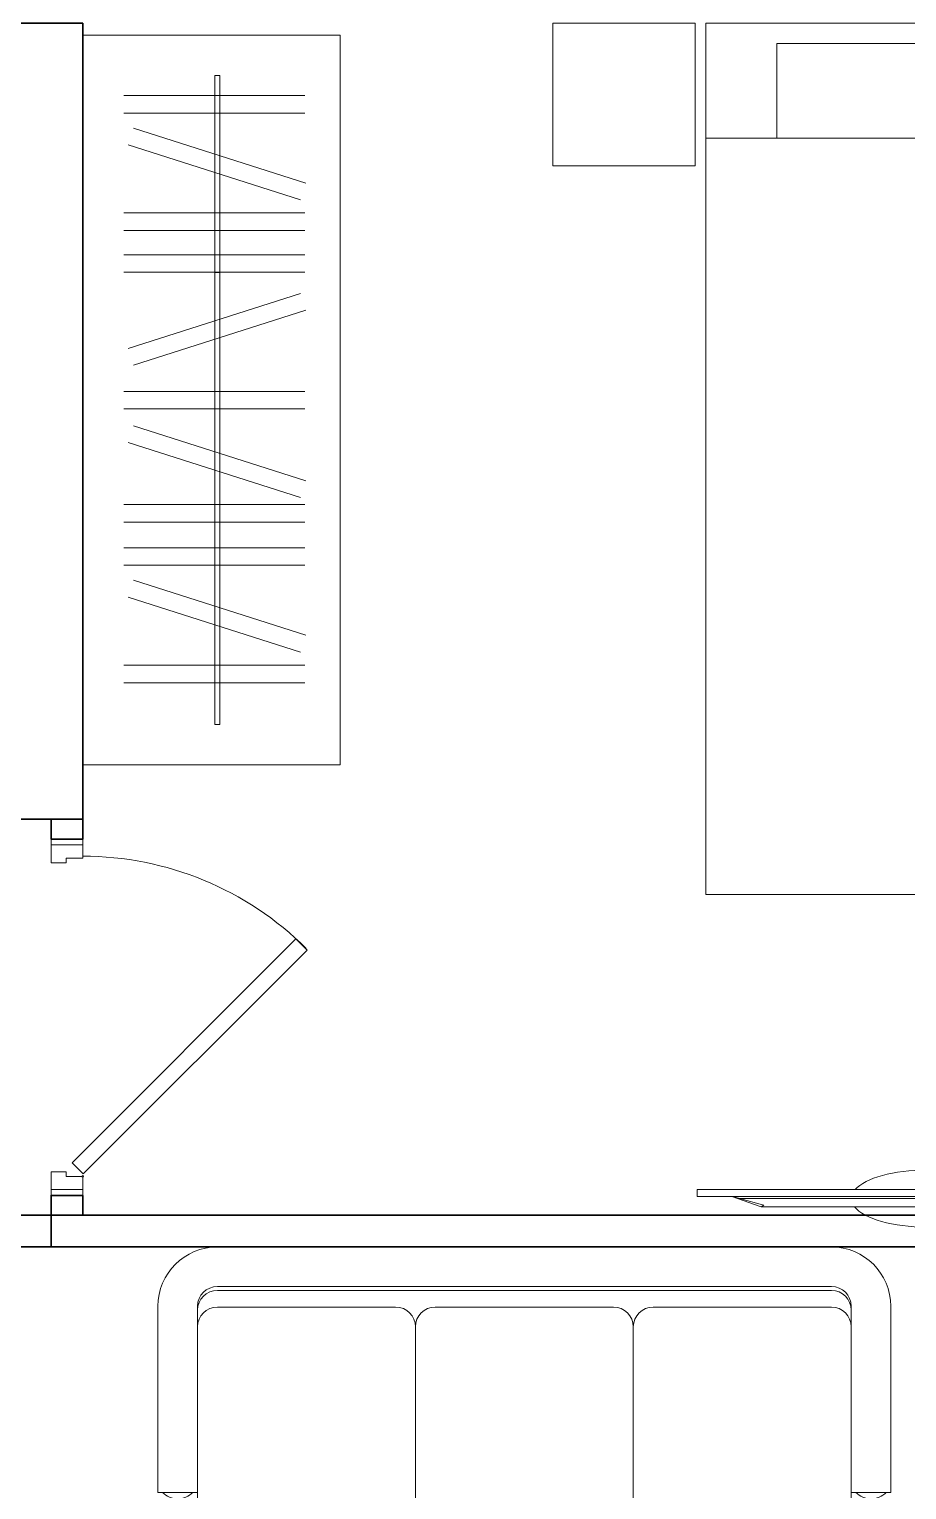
# Model space of a CAD drawing. Header units: millimetres. Extents: x 0 to 145404, y 0 to 194550.
# Drawn here: x 129230 to 131446, y 161993 to 165681 of the extents above; entities that cross this region are included whole.
import ezdxf

# ---------------------------------------------------------------- set-up
doc = ezdxf.new("R2010")
doc.units = ezdxf.units.MM
doc.linetypes.add('ELGO_LTYPE0', pattern=[0])
for name, color, linetype, lineweight in [('АР - Двери', 126, 'Continuous', 9), ('АР - Перегородки 190', 54, 'Continuous', 30), ('АР - Перегородки 80', 32, 'Continuous', 30)]:
    doc.layers.add(name, color=color, linetype=linetype, lineweight=lineweight)
doc.layers.add('АР - мебель', color=7, linetype='Continuous', lineweight=9, true_color=0x787878)

# ---------------------------------------------------------------- blocks, each defined once
blk = doc.blocks.new('ММ96 720х1850')
for p, q in [((-775, 0), (775, 0)), ((-775, -100), (775, -100)), ((-775, -109.7), (775, -109.7)), ((-925, -150), (-925, -620)), ((-825, -150), (-825, -670)), ((-775, -152), (-325, -152)), ((-225, -152), (225, -152)), ((325, -152), (775, -152)), ((825, -150), (825, -670)), ((925, -150), (925, -620)), ((-275, -202), (-275, -670)), ((275, -202), (275, -670)), ((-825, -620), (-925, -620)), ((825, -620), (925, -620)), ((-775, -720), (-325, -720)), ((-225, -720), (225, -720)), ((325, -720), (775, -720))]:
    blk.add_line(p, q)
for centre, radius, start, end in [((-775, -150), 150, 90, 180), ((775, -150), 150, 0, 90), ((-775, -150), 50, 90, 180), ((-775, -159.7), 50, 90, 180), ((775, -150), 50, 0, 90), ((775, -159.7), 50, 0, 90), ((-775, -202), 50, 90, 180), ((-325, -202), 50, 0, 90), ((-225, -202), 50, 90, 180), ((225, -202), 50, 0, 90), ((325, -202), 50, 90, 180), ((775, -202), 50, 0, 90), ((-875.2, -582), 54, 224.7072, 315.2928), ((875.2, -582), 54, 224.7072, 315.2928), ((-775, -670), 50, 180, 270), ((-325, -670), 50, 270, 0), ((-225, -670), 50, 180, 270), ((225, -670), 50, 270, 0), ((325, -670), 50, 180, 270), ((775, -670), 50, 270, 0)]:
    blk.add_arc(centre, radius, start, end)
blk = doc.blocks.new('КРТ37_1550х2200')
for points in [[(-1161.7, -360), (-1161.7, 0), (-801.7, 0)], [(-1161.7, -360), (-801.7, -360), (-801.7, 0)], [(775, 0), (-775, 0)], [(-775, -2200), (-775, 0)], [(775, -2200), (775, 0)], [(1161.7, -360), (1161.7, 0), (801.7, 0)], [(1161.7, -360), (801.7, -360), (801.7, 0)], [(-607.3, -290), (-607.3, -50.8), (-176.2, -50.8), (-176.2, -290)], [(595.7, -290), (595.7, -50.8), (164.6, -50.8), (164.6, -290)], [(-653.1, -290), (775, -290)], [(775, -2200), (-775, -2200)]]:
    blk.add_lwpolyline(points)
blk.add_lwpolyline([(-770.3, -1148.4), (-721, -569.7), (-705.9, -433.6), (-653.1, -290), (-615.3, -380.7), (-502, -471.4), (-607.7, -615)], close=True)
blk = doc.blocks.new('*U145')
at = {"color": 0, "linetype": 'ELGO_LTYPE0'}
for p, q in [((-126.3, -578.5), (-126.3, 578.5)), ((-126.3, 578.5), (-103.1, 578.5)), ((-103.1, 578.5), (-103.1, -578.5)), ((-103.1, 491.5), (-68.5, 417.2)), ((-103.1, 489.1), (-96.1, 471.8)), ((-96.1, 471.8), (-96.1, -471.8)), ((-74.4, 410.8), (-96.1, 471.8)), ((-68.5, 417.2), (-74.4, 410.8)), ((-68.5, -417.2), (-68.5, 417.2)), ((-103.1, -491.5), (-68.5, -417.2)), ((-74.4, -410.8), (-96.1, -471.8)), ((-68.5, -417.2), (-74.4, -410.8)), ((-96.1, -471.8), (-103.1, -489.1)), ((-103.1, -578.5), (-126.3, -578.5))]:
    blk.add_line(p, q, dxfattribs=at)
for start_param, end_param in [(0.31972, 2.821873), (3.433141, 5.991637)]:
    blk.add_ellipse((-96.1, 0), major_axis=(0, 189.6), ratio=0.506784, start_param=start_param, end_param=end_param, dxfattribs=at)
blk = doc.blocks.new('*U206')
at = {"ltscale": 100}
for p, q in [((15, 37.5), (15, -42.5)), ((46, 37.5), (15, 37.5)), ((852, -4.5), (852, 37.5)), ((852, 37.5), (885, 37.5)), ((885, 37.5), (885, -42.5)), ((48, -4.5), (48, 35.5)), ((60, -4.5), (48, -4.5)), ((60, -42.5), (60, -4.5)), ((840, -42.5), (840, -4.5)), ((840, -4.5), (852, -4.5)), ((15, -42.5), (60, -42.5)), ((885, -42.5), (840, -42.5))]:
    blk.add_line(p, q, dxfattribs=at)
for points in [[(54.4, 38.9), (82.7, 10.6), (648, 575.9), (619.7, 604.2)], [(15, -42.5), (0, -42.5), (0, 37.5), (15, 37.5)], [(885, -42.5), (900, -42.5), (900, 37.5), (885, 37.5)]]:
    blk.add_lwpolyline(points, close=True, dxfattribs=at)
blk.add_circle((48, 37.5), 2, dxfattribs=at)
blk.add_arc((56.7, 37.5), 800, 0, 44.865, dxfattribs=at)
blk = doc.blocks.new('Ш02 650х1840')
for p, q in [((-1842.5, 650), (-1842.5, 0)), ((0, 650), (-1842.5, 650)), ((0, 650), (0, 0)), ((-1690.1, 560.9), (-1690.1, 104)), ((-1645.8, 560.9), (-1645.8, 104)), ((-1469, 563.6), (-1607.9, 128.3)), ((-1393.7, 560.9), (-1393.7, 104)), ((-1349.4, 560.9), (-1349.4, 104)), ((-1288.1, 560.9), (-1288.1, 104)), ((-1243.8, 560.9), (-1243.8, 104)), ((-1148, 563.6), (-1009.1, 128.3)), ((-943, 560.9), (-943, 104)), ((-898.7, 560.9), (-898.7, 104)), ((-716.8, 563.6), (-855.7, 128.3)), ((-657.1, 560.9), (-657.1, 104)), ((-612.8, 560.9), (-612.8, 104)), ((-548.1, 560.9), (-548.1, 104)), ((-503.8, 560.9), (-503.8, 104)), ((-327, 563.6), (-465.8, 128.3)), ((-251.6, 560.9), (-251.6, 104)), ((-207.3, 560.9), (-207.3, 104)), ((-1426.8, 550.1), (-1565.7, 114.9)), ((-1190.2, 550.1), (-1051.3, 114.9)), ((-674.6, 550.1), (-813.5, 114.9)), ((-284.8, 550.1), (-423.6, 114.9)), ((-101.5, 346.5), (-1741, 346.5)), ((-1741, 346.5), (-1741, 333.6)), ((-1741, 333.6), (-101.5, 333.6)), ((-1349.4, 346.5), (-1349.4, 333.6)), ((-1243.5, 333.6), (-1243.5, 346.5)), ((-101.5, 333.6), (-101.5, 346.5)), ((0, 0), (-1842.5, 0))]:
    blk.add_line(p, q)
blk = doc.blocks.new('Квартира 1К 6300 тип 39')
at = {"layer": 'АР - Перегородки 190'}
blk.add_lwpolyline([(3140, 6300), (3140, 4290), (2950, 4290), (2950, 6300)], close=True, dxfattribs=at)
at = {"layer": 'АР - Перегородки 80'}
for points in [[(3140, 4240), (3140, 4290), (3060, 4290), (3060, 4240)], [(3140, 3290), (3140, 3340), (3060, 3340), (3060, 3290)], [(3060, 3210), (3060, 3290), (2520, 3290), (2520, 3210)], [(5450, 3290), (5450, 3210), (3060, 3210), (3060, 3290)]]:
    blk.add_lwpolyline(points, close=True, dxfattribs=at)
at = {"layer": 'АР - Двери', "xscale": -1, "rotation": 270}
blk.add_blockref('*U206', (3102.5, 3340), dxfattribs=at)
at = {"layer": 'АР - мебель', "xscale": -1}
blk.add_blockref('КРТ37_1550х2200', (5488.3, 6300), dxfattribs=at)
at = {"layer": 'АР - мебель', "rotation": 270}
blk.add_blockref('Ш02 650х1840', (3140, 4427.5), dxfattribs=at)
at = {"layer": 'АР - мебель', "xscale": 0.7500000000000002, "zscale": 0.7500000000000002, "rotation": 270}
blk.add_blockref('*U145', (5270.1, 3260), dxfattribs=at)
at = {"layer": 'АР - мебель'}
blk.add_blockref('ММ96 720х1850', (4255, 3210), dxfattribs=at)
blk = doc.blocks.new('V_Section_1')
blk.add_blockref('Квартира 1К 6300 тип 39', (8950, -16300))

msp = doc.modelspace()

# ---------------------------------------------------------------- block references
msp.add_blockref('V_Section_1', (117275.5, 175696.1))

doc.saveas('drawing.dxf')
